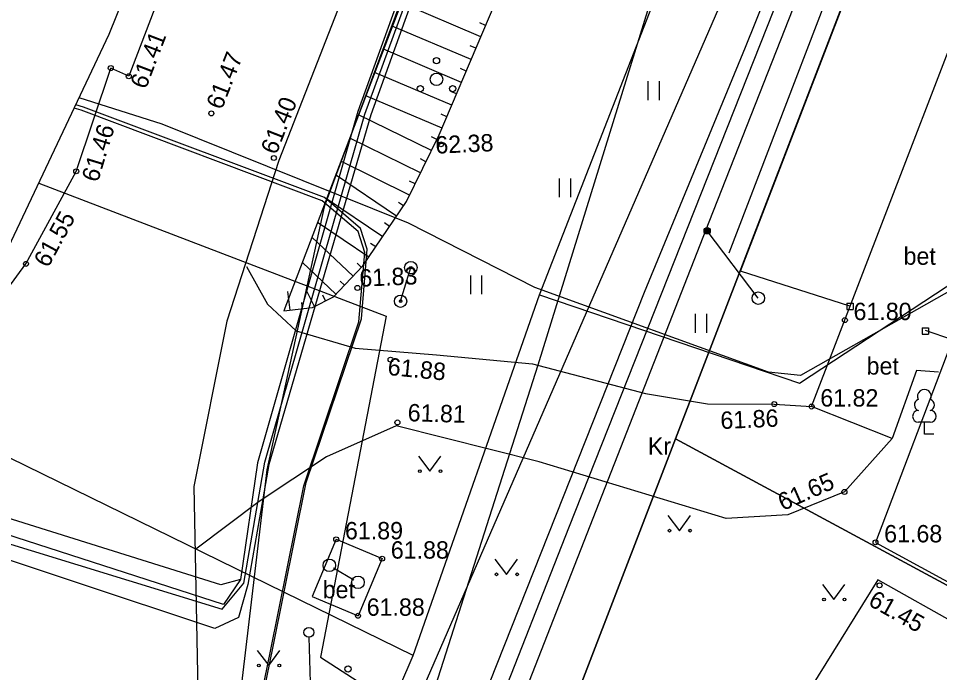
# Model space of a CAD drawing. Extents: x 637557 to 642110, y 6451197 to 6457992.
# Drawn here: x 641609.05 to 641646.19, y 6457545.79 to 6457572.16 of the extents above; entities that cross this region are included whole.
import ezdxf

# ---------------------------------------------------------------- set-up
doc = ezdxf.new("R2010")
doc.units = 0
for name, color, linetype in [('AED', 7, 'Continuous'), ('HALJASTUS', 7, 'Continuous'), ('KORGUS', 7, 'Continuous'), ('KPKAABEL', 7, 'Continuous'), ('LIIKLUS', 7, 'Continuous'), ('MOOTPIIR', 7, 'Continuous'), ('MPKAABEL', 7, 'Continuous'), ('PIIR', 7, 'Continuous'), ('POST', 7, 'Continuous'), ('PUU', 7, 'Continuous'), ('RAJATIS', 7, 'Continuous'), ('RELJEEF', 7, 'Continuous'), ('SITRASS', 7, 'Continuous'), ('TEE', 7, 'Continuous'), ('VTRASS', 7, 'Continuous')]:
    doc.layers.add(name, color=color, linetype=linetype)

msp = doc.modelspace()

# ---------------------------------------------------------------- linework, layer by layer
at = {"layer": 'AED'}
for p, q in [((641642.456, 6457560.68), (641642.456, 6457560.43)), ((641642.456, 6457560.68), (641642.706, 6457560.68)), ((641642.456, 6457560.43), (641642.706, 6457560.43)), ((641642.706, 6457560.68), (641642.706, 6457560.43)), ((641645.494, 6457559.689), (641645.494, 6457559.439)), ((641645.494, 6457559.689), (641645.744, 6457559.689)), ((641645.744, 6457559.689), (641645.744, 6457559.439)), ((641645.494, 6457559.439), (641645.744, 6457559.439))]:
    msp.add_line(p, q, dxfattribs=at)
for points in [[(641642.581, 6457560.555), (641638.166, 6457561.972), (641657.735, 6457612.778)], [(641646.714, 6457559.2), (641645.624, 6457559.579)], [(641646.714, 6457559.2), (641643.609, 6457551.04), (641650.769, 6457547.141)]]:
    msp.add_lwpolyline(points, dxfattribs=at)
at = {"layer": 'HALJASTUS'}
for p, q in [((641634.433, 6457569.625), (641634.433, 6457568.864)), ((641634.888, 6457569.625), (641634.888, 6457568.864)), ((641630.852, 6457565.713), (641630.852, 6457564.952)), ((641631.307, 6457565.713), (641631.307, 6457564.952)), ((641627.271, 6457561.802), (641627.271, 6457561.04)), ((641627.726, 6457561.802), (641627.726, 6457561.04)), ((641636.338, 6457560.247), (641636.338, 6457559.486)), ((641636.794, 6457560.247), (641636.794, 6457559.486)), ((641625.174, 6457554.515), (641625.637, 6457553.909)), ((641625.637, 6457553.909), (641626.083, 6457554.515)), ((641635.239, 6457552.117), (641635.703, 6457551.511)), ((641635.703, 6457551.511), (641636.148, 6457552.117)), ((641628.263, 6457550.359), (641628.726, 6457549.752)), ((641628.726, 6457549.752), (641629.172, 6457550.359)), ((641641.47, 6457549.347), (641641.934, 6457548.74)), ((641641.934, 6457548.74), (641642.379, 6457549.347)), ((641618.677, 6457546.682), (641619.14, 6457546.075)), ((641619.14, 6457546.075), (641619.586, 6457546.682))]:
    msp.add_line(p, q, dxfattribs=at)
msp.add_lwpolyline([(641637.712, 6457562.713), (641655.247, 6457608.425)], dxfattribs=at)
for centre in [(641625.236, 6457553.909), (641626.065, 6457553.909), (641635.302, 6457551.511), (641636.13, 6457551.511), (641628.325, 6457549.752), (641629.154, 6457549.752), (641641.533, 6457548.74), (641642.361, 6457548.74), (641618.739, 6457546.075), (641619.568, 6457546.075)]:
    msp.add_circle(centre, 0.055, dxfattribs=at)
at = {"layer": 'KORGUS'}
for centre in [(641612.771, 6457570.158), (641613.496, 6457569.827), (641616.825, 6457568.33), (641626.087, 6457567.085), (641619.347, 6457566.533), (641611.376, 6457565.995), (641609.35, 6457562.265), (641622.715, 6457561.296), (641642.374, 6457559.999), (641624.055, 6457558.406), (641639.528, 6457556.615), (641641.034, 6457556.515), (641624.329, 6457555.873), (641642.357, 6457553.074), (641621.864, 6457551.163), (641643.609, 6457551.04), (641623.713, 6457550.385), (641643.774, 6457549.309), (641622.74, 6457548.082)]:
    msp.add_circle(centre, 0.1, dxfattribs=at)
at = {"layer": 'KPKAABEL'}
for points in [[(641646.963, 6457631.408), (641640.423, 6457615.996), (641634.359, 6457600.07), (641628.625, 6457584.712), (641622.734, 6457568.408), (641618.688, 6457554.25), (641618, 6457549.54), (641617.309, 6457548.531), (641600.121, 6457554.079)], [(641647.493, 6457631.243), (641640.971, 6457615.669), (641634.844, 6457599.912), (641629.145, 6457584.612), (641623.263, 6457568.276), (641619.139, 6457554.185), (641618.293, 6457549.343), (641617.925, 6457548.017), (641616.972, 6457547.565), (641599.809, 6457553.264)], [(641599.958, 6457553.653), (641617.268, 6457548.353), (641618.13, 6457549.394), (641618.981, 6457554.277), (641623.02, 6457568.301), (641628.992, 6457584.651), (641634.621, 6457599.924), (641640.691, 6457615.907), (641647.177, 6457631.277)], [(641644.354, 6457623.354), (641637.586, 6457606.176), (641631.156, 6457590.338), (641625.498, 6457575.637), (641621.372, 6457564.562), (641619.059, 6457553.97), (641617.823, 6457543.529), (641614.268, 6457520.109), (641612.104, 6457512.666), (641607.814, 6457495.609), (641602.918, 6457475.554), (641598.512, 6457458.244), (641596.267, 6457452.287), (641593.309, 6457440.416), (641589.517, 6457427.576), (641585.417, 6457413.184), (641578.704, 6457395.718), (641571.554, 6457376.825), (641567.313, 6457365.845), (641561.32, 6457349.594), (641557.539, 6457337.868), (641554.526, 6457326.691), (641555.618, 6457314.128)]]:
    msp.add_lwpolyline(points, dxfattribs=at)
at = {"layer": 'LIIKLUS'}
msp.add_lwpolyline([(641624.457, 6457560.761), (641624.871, 6457562.114)], dxfattribs=at)
for centre, radius in [((641624.871, 6457562.114), 0.25), ((641624.871, 6457562.114), 0.05), ((641624.457, 6457560.761), 0.25), ((641624.457, 6457560.761), 0.05)]:
    msp.add_circle(centre, radius, dxfattribs=at)
at = {"layer": 'MOOTPIIR'}
msp.add_lwpolyline([(641541.871, 6457288.138), (641531.554, 6457323.107), (641544.189, 6457355.822), (641548.434, 6457369.492), (641546.975, 6457374.053), (641548.551, 6457384.085), (641553.316, 6457388.143), (641557.31, 6457391.057), (641561.401, 6457396.133), (641569.253, 6457421.628), (641581.305, 6457459.405), (641585.206, 6457476.143), (641590.961, 6457503.081), (641596.344, 6457531.393), (641596.841, 6457544.109), (641599.127, 6457551.487), (641601.15, 6457556.759), (641608.645, 6457562.939), (641612.71, 6457571.524), (641627.386, 6457607.874), (641641.12, 6457637.3)], dxfattribs=at)
at = {"layer": 'MPKAABEL'}
for points in [[(641648.206, 6457562.076), (641640.583, 6457557.76), (641639.295, 6457557.901), (641629.87, 6457561.307), (641624.775, 6457563.902), (641614.836, 6457567.895), (641611.496, 6457568.961)], [(641637.302, 6457523.862), (641629.13, 6457528.98), (641619.72, 6457537.02), (641619.64, 6457537.62), (641618.64, 6457543.9), (641619.21, 6457546.65), (641620.56, 6457553.32), (641622.78, 6457559.93), (641623.02, 6457562.73), (641622.75, 6457563.57), (641621.29, 6457564.81), (641611.58, 6457568.46), (641611.298, 6457568.543)], [(641637.401, 6457523.986), (641629.225, 6457529.107), (641619.815, 6457537.147), (641619.735, 6457537.747), (641618.735, 6457544.027), (641619.305, 6457546.777), (641620.655, 6457553.447), (641622.875, 6457560.057), (641623.115, 6457562.857), (641622.845, 6457563.697), (641621.385, 6457564.937), (641611.675, 6457568.587), (641611.36, 6457568.674)], [(641609.864, 6457565.513), (641623.881, 6457560.16), (641621.232, 6457546.408), (641643.208, 6457532.229)]]:
    msp.add_lwpolyline(points, dxfattribs=at)
at = {"layer": 'PIIR'}
msp.add_lwpolyline([(641701.89, 6457709.56), (641657.77, 6457612.9), (641635.55, 6457555.21), (641627.22, 6457533.61), (641620.52, 6457520.65), (641613.05, 6457495.46), (641582.31, 6457504.46), (641595.03, 6457560.84), (641608.86, 6457598.36), (641605.41, 6457599.38), (641619.98, 6457632.08)], dxfattribs=at)
for points in [[(641657.77, 6457612.9), (641689.99, 6457604.4), (641670.02, 6457549.58), (641663.44, 6457540.18), (641635.55, 6457555.21)], [(641635.55, 6457555.21), (641663.44, 6457540.18), (641649.31, 6457520.03), (641627.22, 6457533.61)]]:
    msp.add_lwpolyline(points, close=True, dxfattribs=at)
at = {"layer": 'POST'}
msp.add_line((641620.763, 6457547.214), (641620.851, 6457543.631), dxfattribs=at)
msp.add_lwpolyline([(641638.884, 6457560.882), (641636.822, 6457563.598)], dxfattribs=at)
for centre, radius in [((641636.822, 6457563.598), 0.125), ((641636.822, 6457563.598), 0.105), ((641636.822, 6457563.598), 0.0851), ((641636.822, 6457563.598), 0.0651), ((641636.822, 6457563.598), 0.0451), ((641636.822, 6457563.598), 0.0251), ((641636.822, 6457563.598), 0.00511), ((641638.884, 6457560.882), 0.25), ((641620.758, 6457547.414), 0.2)]:
    msp.add_circle(centre, radius, dxfattribs=at)
at = {"layer": 'PUU'}
for p, q in [((641645.82, 6457555.882), (641645.34, 6457555.882)), ((641645.58, 6457555.407), (641645.58, 6457555.882)), ((641645.96, 6457555.407), (641645.58, 6457555.407))]:
    msp.add_line(p, q, dxfattribs=at)
for centre, radius in [((641625.906, 6457570.454), 0.125), ((641625.906, 6457569.704), 0.25), ((641625.256, 6457569.329), 0.125), ((641626.556, 6457569.329), 0.125), ((641622.337, 6457545.934), 0.125)]:
    msp.add_circle(centre, radius, dxfattribs=at)
for centre, radius, start, end in [((641645.58, 6457556.927), 0.277, 332.5799, 207.4201), ((641645.41, 6457556.579), 0.233, 109.0217, 253.1415), ((641645.75, 6457556.579), 0.233, 286.8508, 70.9859), ((641645.343, 6457556.119), 0.238, 90.0016, 269.3953), ((641645.818, 6457556.119), 0.238, 270.6047, 89.9984)]:
    msp.add_arc(centre, radius, start, end, dxfattribs=at)
at = {"layer": 'RAJATIS'}
msp.add_line((641621.755, 6457550.012), (641622.568, 6457549.533), dxfattribs=at)
for centre in [(641621.582, 6457550.113), (641622.74, 6457549.431)]:
    msp.add_circle(centre, 0.25, dxfattribs=at)
at = {"layer": 'RELJEEF'}
for p, q in [((641627.692, 6457571.419), (641624.477, 6457572.784)), ((641627.301, 6457570.499), (641624.121, 6457571.849)), ((641627.887, 6457571.879), (641627.657, 6457571.977)), ((641626.91, 6457569.578), (641623.765, 6457570.913)), ((641627.496, 6457570.959), (641627.266, 6457571.057)), ((641627.105, 6457570.038), (641626.875, 6457570.136)), ((641626.519, 6457568.658), (641623.409, 6457569.978)), ((641626.129, 6457567.737), (641623.053, 6457569.043)), ((641626.715, 6457569.118), (641626.485, 6457569.216)), ((641625.702, 6457566.833), (641622.762, 6457568.278)), ((641626.324, 6457568.197), (641626.094, 6457568.295)), ((641625.923, 6457567.282), (641625.698, 6457567.392)), ((641625.261, 6457565.936), (641622.404, 6457567.339)), ((641624.82, 6457565.038), (641622.047, 6457566.4)), ((641625.482, 6457566.384), (641625.257, 6457566.495)), ((641624.294, 6457564.19), (641621.837, 6457565.85)), ((641625.041, 6457565.487), (641624.816, 6457565.597)), ((641623.735, 6457563.361), (641621.472, 6457564.89)), ((641624.574, 6457564.604), (641624.367, 6457564.744)), ((641623.175, 6457562.532), (641621.106, 6457563.93)), ((641624.014, 6457563.775), (641623.807, 6457563.915)), ((641622.54, 6457561.764), (641620.882, 6457563.34)), ((641623.455, 6457562.947), (641623.247, 6457563.087)), ((641621.851, 6457561.039), (641620.496, 6457562.327)), ((641622.884, 6457562.126), (641622.703, 6457562.299)), ((641622.195, 6457561.402), (641622.014, 6457561.574)), ((641620.002, 6457560.405), (641619.916, 6457561.15)), ((641620.986, 6457560.552), (641620.65, 6457561.223)), ((641620.499, 6457560.463), (641620.47, 6457560.711)), ((641621.433, 6457560.776), (641621.321, 6457561))]:
    msp.add_line(p, q, dxfattribs=at)
for points in [[(641619.754, 6457560.376), (641620.9, 6457560.51), (641621.753, 6457560.936), (641622.939, 6457562.184), (641624.694, 6457564.781), (641626.016, 6457567.472), (641629.533, 6457575.757), (641633.44, 6457584.962), (641637.789, 6457595.065), (641641.761, 6457604.243), (641645.732, 6457613.421), (641650.1, 6457623.469), (641655.385, 6457635.346), (641661.078, 6457648.136), (641667.226, 6457661.035), (641675.445, 6457675.585)], [(641628.749, 6457584.007), (641625.376, 6457575.145), (641619.754, 6457560.376)]]:
    msp.add_lwpolyline(points, dxfattribs=at)
at = {"layer": 'SITRASS'}
for points in [[(641615.93, 6457519.233), (641624.197, 6457533.39), (641626.412, 6457537.185), (641630.863, 6457548.546), (641636.904, 6457563.963), (641645.727, 6457586.358), (641651.924, 6457610.754), (641662.652, 6457634.18), (641672.83, 6457656.215), (641681.496, 6457673.133), (641689.44, 6457688.446), (641700.807, 6457707.646), (641701.662, 6457709.381), (641709.794, 6457731.031), (641717.729, 6457746.256), (641728.557, 6457764.722), (641739.007, 6457782.61), (641742.541, 6457789.119), (641751.015, 6457791.2), (641758.633, 6457802.332), (641765.542, 6457814.716), (641791.102, 6457849.546)], [(641630.06, 6457561.013), (641639.665, 6457585.662), (641658.719, 6457631.695), (641667.899, 6457651.666), (641668.141, 6457652.162), (641669.585, 6457659.846), (641668.713, 6457673.242), (641689.326, 6457720.526), (641715.823, 6457764.351), (641716.309, 6457764.644), (641729.406, 6457757.855), (641733.914, 6457754.243), (641736.837, 6457751.098)], [(641615.784, 6457519.3), (641625.134, 6457536.096), (641631.241, 6457551.629), (641639.504, 6457572.489), (641644.827, 6457585.415), (641647.554, 6457595.419), (641650.989, 6457610.545), (641652.729, 6457614.315), (641663.731, 6457638.167), (641673.535, 6457659.411), (641679.362, 6457678.809), (641684.727, 6457692.807), (641692.875, 6457712.111), (641699.293, 6457726.846), (641708.524, 6457749.267), (641708.758, 6457750.342), (641708.113, 6457751.008), (641696.128, 6457757.224), (641695.379, 6457757.665)], [(641646.963, 6457631.408), (641634.359, 6457600.07), (641628.625, 6457584.712), (641622.734, 6457568.408), (641618.688, 6457554.25), (641618, 6457549.54), (641617.207, 6457549.323), (641601.288, 6457554.315), (641600.312, 6457554.575)], [(641615.627, 6457519.313), (641617.085, 6457522.334), (641619.642, 6457527.056), (641624.183, 6457535.638), (641634.293, 6457561.124), (641638.361, 6457571.003), (641642.68, 6457581.72), (641644.706, 6457587.306), (641646.796, 6457595.201), (641650.418, 6457611.061), (641656.812, 6457627.6)], [(641615.677, 6457518.723), (641615.525, 6457519.329), (641619.569, 6457528.13), (641622.256, 6457533.978), (641630.005, 6457558.195), (641637.336, 6457581.875), (641640.315, 6457591.516), (641640.36, 6457591.804), (641640.35, 6457592.172), (641640.121, 6457592.58), (641639.974, 6457592.725), (641623.93, 6457599.313)], [(641624.962, 6457546.475), (641630.06, 6457561.013), (641640.55, 6457557.462), (641648.303, 6457562.554)], [(641615.681, 6457518.714), (641619.669, 6457534.179), (641624.962, 6457546.475), (641602.191, 6457557.618)]]:
    msp.add_lwpolyline(points, dxfattribs=at)
at = {"layer": 'TEE'}
for p, q in [((641645.259, 6457557.963), (641644.281, 6457555.228)), ((641646.148, 6457557.907), (641645.259, 6457557.963)), ((641644.281, 6457555.228), (641641.034, 6457556.515))]:
    msp.add_line(p, q, dxfattribs=at)
for points in [[(641684.287, 6457716.944), (641672.912, 6457691.379), (641673.254, 6457690.635), (641673.95, 6457689.783), (641674.385, 6457689.443), (641671.831, 6457683.955), (641671.255, 6457684.354), (641670.785, 6457684.476), (641670.281, 6457684.424), (641669.724, 6457684.076), (641669.484, 6457683.737), (641660.315, 6457662.931), (641649.489, 6457638.053), (641643.634, 6457624.624), (641629.129, 6457590.941), (641619.552, 6457566.431), (641617.449, 6457559.962), (641616.115, 6457553.292), (641616.28, 6457545.074)], [(641669.936, 6457703.813), (641656.684, 6457672.922), (641645.44, 6457646.529), (641634.508, 6457621.839), (641623.486, 6457595.959), (641613.496, 6457569.827), (641612.771, 6457570.158)], [(641641.034, 6457556.515), (641646.966, 6457571.944), (641650.059, 6457571.23)], [(641611.376, 6457565.995), (641612.771, 6457570.158)], [(641599.773, 6457553.172), (641602.239, 6457553.506), (641603.883, 6457554.371), (641606.689, 6457558.644), (641609.35, 6457562.265), (641611.376, 6457565.995)], [(641618.239, 6457562.159), (641619.091, 6457560.637), (641620.248, 6457559.571), (641622.622, 6457558.871), (641625.908, 6457558.597), (641629.773, 6457558.232), (641634.338, 6457557.044), (641636.833, 6457556.618), (641639.528, 6457556.615), (641641.034, 6457556.515)], [(641644.281, 6457555.228), (641642.357, 6457553.074), (641640.075, 6457552.144), (641637.592, 6457551.998), (641630.047, 6457554.287), (641624.284, 6457555.743), (641621.465, 6457554.486), (641618.757, 6457552.69), (641616.194, 6457550.771)], [(641621.864, 6457551.163), (641620.891, 6457548.861)], [(641621.864, 6457551.163), (641623.713, 6457550.385), (641622.74, 6457548.082)], [(641650.403, 6457545.773), (641643.7, 6457549.526), (641634.934, 6457535.436), (641642.334, 6457530.833)], [(641620.891, 6457548.861), (641622.74, 6457548.082)]]:
    msp.add_lwpolyline(points, dxfattribs=at)
at = {"layer": 'VTRASS'}
msp.add_lwpolyline([(641622.35, 6457538.243), (641639.537, 6457577.744), (641664.2, 6457640.07), (641708.166, 6457718.615)], dxfattribs=at)

# ---------------------------------------------------------------- texts
at = {"layer": 'KORGUS'}
for s, rotation, p in [(' 61.41', 69.0832, (641614.092, 6457569.03)), (' 61.47', 68.4657, (641617.151, 6457568.202)), (' 61.40', 68.6541, (641619.352, 6457566.389)), (' 61.46', 72.9603, (641612.172, 6457565.272)), (' 62.38', 2.5279, (641625.615, 6457566.694)), (' 61.55', 61.4908, (641610.119, 6457561.847)), (' 61.83', 2.5279, (641622.549, 6457561.33)), (' 61.88', 354.4251, (641623.655, 6457557.816)), (' 61.81', 358.4014, (641624.477, 6457555.931)), (' 61.86', 2.5444, (641637.109, 6457555.594)), (' 61.65', 23.6656, (641639.631, 6457552.196)), (' 61.45', 330.6478, (641643.048, 6457548.657))]:
    msp.add_text(s, height=0.7, rotation=rotation, dxfattribs=at).set_placement(p)
for s, p in [('61.80', (641642.724, 6457559.999)), ('61.82', (641641.384, 6457556.515)), ('61.89', (641622.214, 6457551.163)), ('61.68', (641643.959, 6457551.04)), ('61.88', (641624.063, 6457550.385)), ('61.88', (641623.09, 6457548.082))]:
    msp.add_text(s, height=0.7, dxfattribs=at).set_placement(p)
at = {"layer": 'TEE'}
for s, p in [('bet', (641644.742, 6457562.229)), ('bet', (641643.251, 6457557.802)), ('Kr', (641634.429, 6457554.571)), ('bet', (641621.315, 6457548.787))]:
    msp.add_text(s, height=0.7, dxfattribs=at).set_placement(p)

doc.saveas('drawing.dxf')
